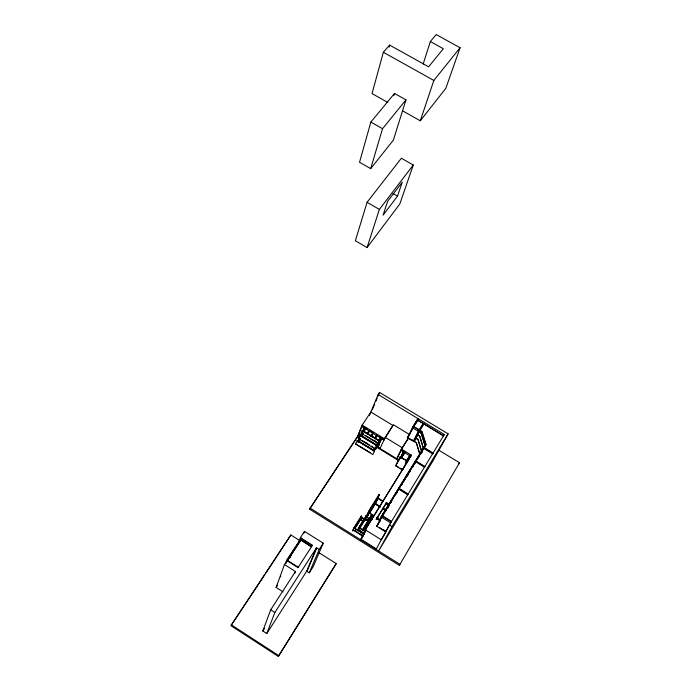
<?xml version="1.0" encoding="UTF-8"?>
<svg xmlns="http://www.w3.org/2000/svg" width="691" height="691" viewBox="0 0 691 691"><rect width="100%" height="100%" fill="white"/><g stroke="black" fill="none" stroke-linecap="round" stroke-linejoin="round"><path stroke-width="1.04" d="M402.654 110.845L420.292 120.795L445.807 88.353L460.085 47.739L436.176 34.55L430.355 41.538L443.354 48.724L428.601 66.802L389.594 45.088L383.358 52.274L372.034 93.561L387.806 102.467M389.016 47.152L389.594 45.088M370.851 122.074L359.536 162.238L370.678 168.647L393.36 140.143L405.963 99.875L394.526 93.44L370.851 122.074L382.529 128.716L370.678 168.647M299.937 540.682L290.859 534.955L230.915 625.683L278.335 656.45L336.232 563.597L318.992 552.714M393.922 95.462L394.526 93.44M367.076 202.29L355.373 240.727L367.068 247.577L399.839 203.949L413.27 165.037L401.35 158.239L367.076 202.29L379.368 209.416L367.068 247.577M423.16 64.082L430.355 41.538M420.292 120.795L433.844 80.45L460.085 47.739M397.515 196.132L402.257 182.148L387.634 201.323L383.064 215.203L397.515 196.132L392.998 193.532M290.859 534.955L266.061 572.787M283.077 591.885L276.106 587.428L284.459 564.538L301.604 538.419M280.555 576.916L280.822 576.199M287.015 560.643L286.549 561.904L286.601 560.384L301.198 538.159M286.16 563.26L287.266 560.254L298.253 567.225M306.683 571.215L309.257 572.848L319.19 549.509L316.487 547.808L306.683 571.215L266.786 633.535L262.83 630.987L270.673 609.851L295.463 571.535L284.459 564.538M290.185 557.637L291.274 554.7M309.983 508.032L399.968 564.348L399.346 565.35L309.568 509.146L359.726 433.093M297.786 544.62L300.412 537.667L304.532 531.396L323.25 543.178L313.153 566.741L309.257 572.848M300.602 540.777L301.354 538.799L312.211 545.648M303.772 533.4L304.532 531.396M266.786 633.535L274.845 612.528L316.487 547.808M294.694 573.495L295.463 571.535M359.553 436.375L358.016 435.442L362.153 425.138L370.868 412.043L392.998 425.492L383.894 439.977L361.635 426.39L362.058 425.768L357.973 435.736L359.786 436.842M355.632 444.011L357.169 440.461L374.479 451.059L372.838 454.566L355.632 444.011L370.324 452.588M358.37 438.638L359.933 435.036L377.321 445.669L375.654 449.219L358.37 438.638L359.933 435.036M361.134 433.214L362.309 430.562L379.739 441.212L378.504 443.829L361.134 433.214L362.309 430.562M360.702 435.917L361.868 433.11M362.637 431.244L364.183 427.504L361.842 426.079M361.298 434.665L362.144 432.842M362.844 430.934L364.079 428.17M369.469 415.429L378.15 394.501L379.54 392.41L448.122 433.844L432.816 461.156L378.573 550.96L392.03 526.577L448.122 433.844M363.509 430.631L364.338 428.645M372.319 409.78L374.729 403.993M375.93 401.091L377.139 398.197M377.942 396.271L379.54 392.41M306.942 571.379L316.763 547.98M278.335 656.45L336.232 563.597M381.432 437.826L377.441 446.662L379.152 444.788L377.804 446.878L375.999 445.773M377.718 447.06L381.873 437.861L381.467 438.5M380.11 448.519L377.588 447.414L381.95 437.904M379.903 448.83L385.207 437.36L393.352 424.732L409.409 434.484M353.844 527.95L352.946 530.852L353.844 527.95L361.324 516.047L360.823 518.086M361.324 516.047L360.391 518.993M360.071 519.148L362.835 520.867M360.374 519.494L354.846 528.304M360.46 519.649L361.453 517.594L354.803 528.2M358.741 527.57L359.121 527.803L357.86 530.386L358.741 527.57L366.221 515.598L365.522 517.956M358.163 529.591L363.544 532.951M366.221 515.598L365.314 518.457M375.8 502.063L379.471 494.652L379.1 494.419L369.02 510.528L365.021 518.881L367.647 520.565M366.282 517.11L369.4 510.761L379.471 494.652M365.34 519.226L368.752 512.359L374.064 515.659M377.269 498.125L379.1 494.419M398.975 460.5L396.643 459.074L401.506 449.159L408.243 438.457M408.588 437.757L402.283 447.777L396.643 459.074M413.745 441.264L407.388 437.852L413.037 426.451L417.995 418.591L415.965 422.667M375.135 503.799L369.124 513.43M375.222 503.955L377.934 498.487L366.964 516.972L368.053 515.149M408.416 436.833L413.615 426.356L418.366 418.824L416.803 421.968M369.486 519.554L362.93 530.118L362.55 529.885L371.361 515.192L371.741 515.426L370.048 518.656M416.068 423.16L416.949 421.38M362.93 530.118L371.741 515.426M410.221 455.395L402.559 470.035L395.718 465.838L400.098 457.062L407.249 460.983L400.098 457.062M400.296 456.734L395.718 465.838M371.361 515.192L368.951 519.597M370.03 518.388L371.931 519.572M399.424 459.601L403.682 451.163M400.296 458.124L403.751 451.214M370.333 518.742L364.243 528.546M401.134 457.382L404.028 451.612M370.419 518.898L371.464 516.816L364.796 527.535M411.413 455.196L364.623 530.826L411.413 455.196L401.506 449.159M402.464 455.265L404.399 451.404M376.336 548.87L360.909 539.213L365.003 531.068M366.014 529.617L360.909 539.213M361.022 539.973L365.384 531.301M413.373 441.039L418.02 431.892M413.546 441.592L418.66 431.53M419.238 431.434L414.315 441.169M376.828 518.958L378.202 516.298M390.683 522.914L381.078 516.954L424.974 445.626L421.009 432.955L421.665 431.676L413.037 426.451M377.044 518.613L378.418 515.952M419.869 454.609L416.302 442.577L414.203 441.307L416.077 438.301M421.873 452.406L417.969 439.329L415.861 438.051L417.701 435.114M423.592 449.176L419.662 436.047L417.537 434.76M408.096 459.964L409.582 457.088M406.524 463.506L410.679 455.438M389.137 504.162L386.589 502.582L386.001 503.713L388.549 505.294M381.078 516.954L425.639 444.373L421.665 431.676M379.679 527.587L385.785 531.88L376.75 526.257L381.475 517.196M387.677 508.326L389.543 504.758L387.133 508.671M390.484 502.97L391.667 500.655M396.219 494.039L397.204 492.156M397.981 490.627L399.191 488.399L408.148 494.151M403.699 481.61L405.358 478.517M407.198 475.918L408.174 474.078M412.786 467.142L413.779 465.164M414.66 463.609L415.861 461.294L424.784 466.745M415.965 461.147L424.887 466.589M424.974 445.626L425.639 444.373M423.773 448.45L432.635 453.832M413.615 426.356L422.028 431.452L426.105 444.46L425.336 445.911L421.268 432.92L419.135 431.625M376.059 549.388L389.387 524.935L444.296 434.501L378.15 394.501M385.785 531.88L391.305 521.765L381.682 515.797M407.725 494.86L398.759 489.098M424.473 467.271L415.654 461.631M433.032 453.166L424.283 447.595L424.559 448.018M443.251 436.384L444.296 434.501M399.346 565.35L459.515 462.754L438.448 449.971M385.725 532.476L381.285 539.792L365.168 529.738M458.815 463.903L459.515 462.754M380.43 519.2L381.51 517.438M414.816 463.454L416.587 460.56M418.15 458.029L419.359 456.034M420.378 454.419L422.046 451.707M379.264 521.489L382.045 516.972M382.866 515.555L383.98 513.75M384.999 512.117L386.114 510.312M390.605 503.057L391.728 501.225M401.609 485.125L402.698 483.363M407.172 476.108L408.234 474.38M409.288 472.661L410.35 470.934M380.456 520.176L377.061 525.73L377.441 525.972L377.148 525.566M376.75 526.257L379.774 521.334M379.8 519.597L426.105 444.46M382.158 516.108L425.431 445.721L421.363 432.73L418.012 430.692M386.589 502.582L376.612 518.734L380.05 520.867M376.059 519.736L386.062 503.54M363.233 529.315L371.3 516.229L373.088 517.334M370.169 518.431L371.818 519.762M405.928 461.363L409.936 455.136M364.33 528.701L370.48 518.786M405.747 462.478L410.178 455.343M406.688 461.199L409.452 456.742M405.755 463.203L408.511 458.764M369.21 513.586L375.273 503.843M362.55 529.885L367.88 521.316M403.19 453.918L404.321 452.121M400.702 458.168L404.598 451.94M401.626 457.494L404.969 452.156M401.765 457.511L405.099 452.182M419.005 430.139L423.203 423.436L417.623 420.309M419.385 430.372L423.583 423.661M357.48 530.152L364.407 519.079M419.757 430.597L423.954 423.885L442.594 435.416M366.601 515.832L359.095 527.941L365.34 531.837M358.318 529.626L364.321 533.858M359.432 527.855L362.749 522.534M363.855 520.764L364.96 518.993L367.612 520.643M365.574 517.809L367.232 515.158M417.744 434.44L419.834 431.124M359.717 527.933L375.058 503.393L379.411 506.088M359.804 528.088L365.392 519.114M352.565 530.619L361.695 516.281M353.455 529.988L362.939 536.406M354.561 528.226L360.305 519.071L362.058 520.168M354.932 528.46L360.512 519.537M417.718 420.119L412.976 427.643L412.605 427.409M411.223 431.175L412.233 429.569M407.388 437.852L410.204 433.395M401.316 449.72L400.91 450.368L410.8 456.397M319.19 549.509L323.25 543.178M383.894 439.977L384.3 439.338M262.83 630.987L264.567 628.283M379.005 440.918L381.285 437.403M362.291 432.955L360.555 435.572L376.586 445.375L377.727 443.613M378.867 441.851L381.717 437.446M373.382 450.541L375.092 447.906M376.638 445.393L377.83 443.518M376.794 445.384L377.951 443.596M379.739 441.212L362.093 430.882M378.867 442.845L373.745 450.765L357.791 440.988L359.527 438.37M380.404 440.348L381.544 438.595M373.978 450.739L378.53 443.682M377.321 445.669L359.726 435.347M374.176 450.973L378.72 443.95M374.479 451.059L357.169 440.461M375.654 449.219L371.309 446.118M378.642 440.694L380.352 438.059M378.893 440.875L380.672 438.12M376.224 445.151L377.364 443.389M374.582 438.215L376.932 434.604M374.522 438.785L376.284 436.081M374.945 438.44L376.707 435.727M375.472 438.103L377.234 435.399M371.145 436.721L372.915 434.026M276.106 587.428L277.575 585.182M286.143 561.645L300.706 539.472L301.103 539.723L286.8 561.515M287.447 560.461L300.922 539.93L311.425 546.762L300.853 540.103M370.834 435.926L372.604 433.222M371.378 435.606L372.553 433.801M371.197 436.151L373.555 432.54M367.094 433.637L369.46 430.044M367.647 433.326L369.417 430.631M367.457 433.862L369.227 431.167M367.422 434.44L369.78 430.856M363.63 431.538L365.988 427.928M360.918 435.788L362.654 433.171M363.803 431.426L366.118 427.936M361.073 435.874L362.231 434.138M360.788 436.772L363.216 433.361M358.154 441.212L359.881 438.595M361.436 436.099L363.345 433.361M358.327 441.264L359.475 439.519M358.024 442.188L359.769 439.545M358.145 442.266L360.46 438.75M231.511 624.785L264.869 574.584M358.016 435.442L360.037 436.237M309.568 509.146L358.361 435.606M364.053 427.867L364.468 427.237M362.93 431.098L364.667 428.48M363.293 431.322L365.608 427.833M363.544 431.383L365.289 428.731M379.368 209.416L413.27 165.037M382.529 128.716L405.963 99.875M383.358 52.274L433.844 80.45M443.587 435.762L417.347 419.895L412.397 427.738L421.009 432.955M417.442 434.95L419.558 436.237M415.766 438.241L417.874 439.519M411.663 439.761L413.468 440.858M407.595 437.524L416.207 442.767M424.075 447.932L432.937 453.313M385.207 437.36L402.283 447.777M362.153 425.138L384.455 438.75M365.306 427.979L367.137 429.102M369.884 430.778L371.715 431.892M379.048 436.366L381.795 438.042M381.743 438.224L384.092 439.657M401.117 450.048L403.475 451.491M363.501 431.003L378.849 440.383M374.133 440.4L375.973 441.532M361.341 432.894L363.172 434.017M365.91 435.693L377.787 442.948M361.125 435.477L376.431 444.831M375.921 445.954L398.197 459.584M376.129 446.844L397.912 460.171M365.893 442.49L367.681 443.631M358.577 438.319L360.4 439.433M362.214 440.547L369.495 445.004M358.361 440.893L373.589 450.23M396.772 466.045L398.482 467.09M400.193 468.144L401.903 469.189M398.975 488.744L408.036 494.324M383.047 501.182L377.77 497.917L368.536 512.705L373.848 516.004M382.831 501.519L377.562 498.254L374.85 503.73L380.067 506.961M385.474 503.152L388.99 505.328M382.883 508.239L385.492 509.854M380.197 506.736L374.85 503.428L380.11 506.883M386.278 510.511L382.762 508.334L386.26 510.545M382.676 508.576L385.284 510.191M382.296 515.676L391.529 521.403M389.387 524.935L392.03 526.577M376.716 517.309L380.05 519.857L376.509 517.654M371.084 516.574L372.872 517.689M366.195 516.574L369.737 518.786M365.98 516.92L369.53 519.131M383.384 529.669L386.096 531.362M365.176 518.647L367.828 520.297M364.969 518.691L368.519 520.945M365.703 519.753L361.298 517.015L354.207 528.313L363.95 534.402M365.487 520.098L361.082 517.36L360.089 519.416L362.723 521.057M360.141 519.304L362.758 520.979M364.416 527.302L366.213 528.416M364.2 527.656L365.997 528.77M363.181 529.703L364.969 530.818M359.311 527.587L365.556 531.483M358.37 529.522L360.132 530.662M354.423 527.967L364.166 534.048M354.388 530.438L357.022 532.122M359.683 533.746L361.428 534.877M354.198 530.481L362.274 535.508M300.412 537.667L312.462 545.268L298.002 567.622L286.601 560.384M270.673 609.851L274.845 612.528M231.183 624.759L278.706 655.586M419.662 436.047L423.695 448.995M417.969 439.329L421.976 452.225M416.302 442.577L419.964 454.428"/></g></svg>
